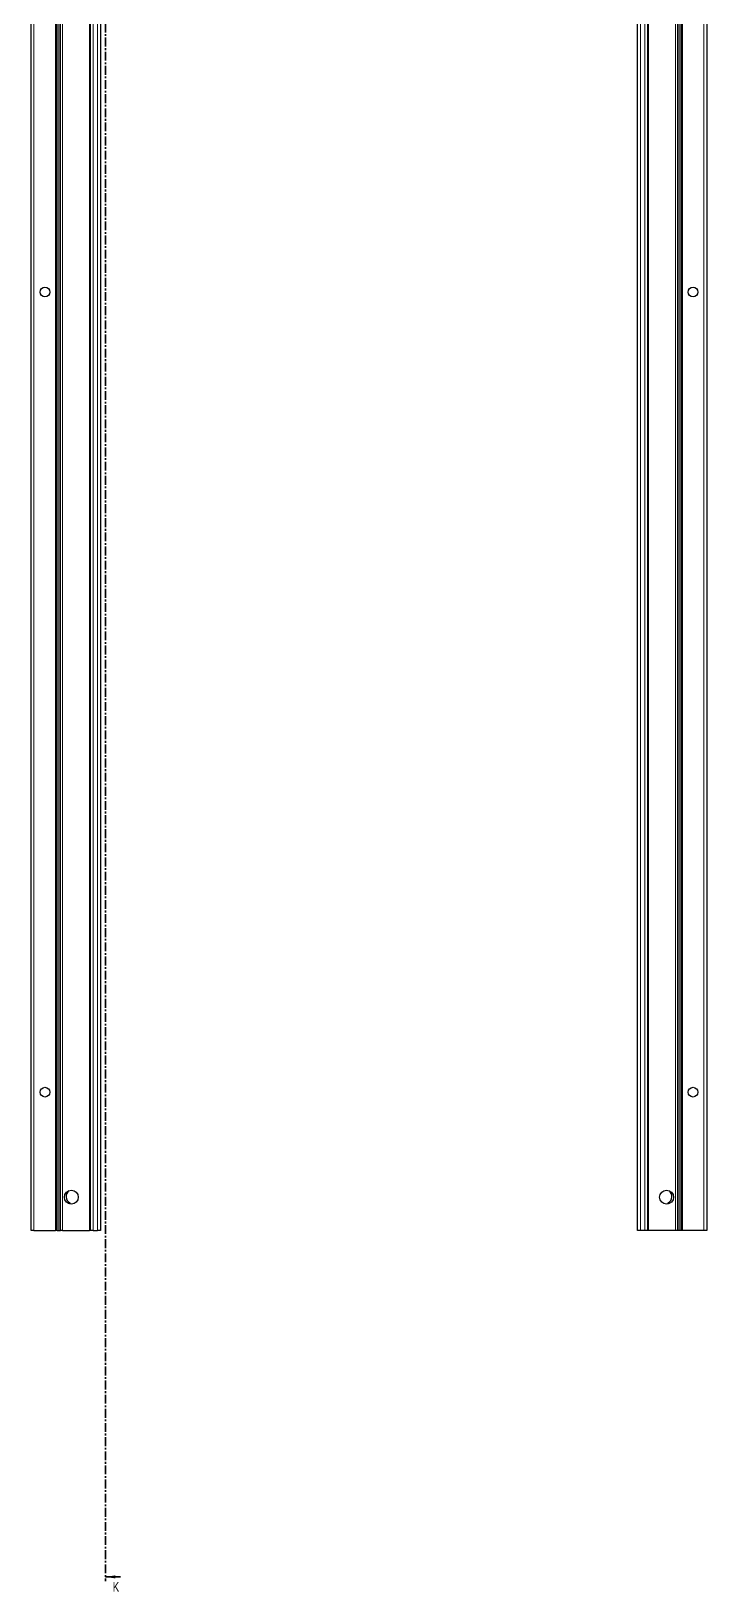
# Model space of a CAD drawing. Header units: millimetres. Extents: x -250 to 5625, y -1747 to 1453.
# Drawn here: x 2126 to 2612, y -1266 to -144 of the extents above; entities that cross this region are included whole.
import ezdxf

# ---------------------------------------------------------------- set-up
doc = ezdxf.new("R2010")
doc.units = ezdxf.units.MM
doc.linetypes.add('CENTER', pattern=[10.16, 6.35, -1.27, 1.27, -1.27])
doc.styles.add('SLDTEXTSTYLE0', font='TXT', dxfattribs={"width": 0.75})

msp = doc.modelspace()

# ---------------------------------------------------------------- linework, layer by layer
at = {"color": 7, "linetype": 'CENTER', "lineweight": 35}
msp.add_line((2179.83, 1344.64), (2179.83, -1258.12), dxfattribs=at)
at = {"color": 7, "linetype": 'Continuous', "lineweight": 25}
for p, q in [((2126.39, -1006.24), (2126.39, 892.76)), ((2146.19, 892.76), (2146.19, -1006.24)), ((2146.22, 892.76), (2146.22, -1006.24)), ((2168.89, -1006.24), (2168.89, 892.76)), ((2176.09, 892.76), (2176.09, -1006.24)), ((2562.09, -1006.24), (2562.09, 892.76)), ((2569.29, 892.76), (2569.29, -1006.24)), ((2591.97, -1006.24), (2591.97, 892.76)), ((2592, -1006.24), (2592, 892.76)), ((2611.79, 892.76), (2611.79, -1006.24)), ((2144.39, -180.99), (2144.39, -132.49)), ((2593.79, -132.49), (2593.79, -180.99)), ((2144.46, -181.1), (2144.39, -180.99)), ((2144.39, -180.99), (2144.39, -182.49)), ((2144.39, -182.49), (2144.46, -182.39)), ((2144.39, -230.99), (2144.39, -182.49)), ((2144.46, -182.39), (2144.46, -181.1)), ((2593.79, -180.99), (2593.73, -181.1)), ((2593.73, -181.1), (2593.73, -182.39)), ((2593.73, -182.39), (2593.79, -182.49)), ((2593.79, -182.49), (2593.79, -180.99)), ((2593.79, -182.49), (2593.79, -230.99)), ((2144.46, -231.1), (2144.39, -230.99)), ((2144.39, -230.99), (2144.39, -232.49)), ((2144.39, -232.49), (2144.46, -232.39)), ((2144.39, -280.99), (2144.39, -232.49)), ((2144.46, -232.39), (2144.46, -231.1)), ((2593.79, -230.99), (2593.73, -231.1)), ((2593.73, -231.1), (2593.73, -232.39)), ((2593.73, -232.39), (2593.79, -232.49)), ((2593.79, -232.49), (2593.79, -230.99)), ((2593.79, -232.49), (2593.79, -280.99)), ((2144.46, -281.1), (2144.39, -280.99)), ((2144.39, -280.99), (2144.39, -282.49)), ((2144.39, -282.49), (2144.46, -282.39)), ((2144.39, -330.99), (2144.39, -282.49)), ((2144.46, -282.39), (2144.46, -281.1)), ((2593.79, -280.99), (2593.73, -281.1)), ((2593.73, -281.1), (2593.73, -282.39)), ((2593.73, -282.39), (2593.79, -282.49)), ((2593.79, -282.49), (2593.79, -280.99)), ((2593.79, -282.49), (2593.79, -330.99)), ((2144.46, -331.1), (2144.39, -330.99)), ((2144.39, -330.99), (2144.39, -332.49)), ((2144.39, -332.49), (2144.46, -332.39)), ((2144.39, -380.99), (2144.39, -332.49)), ((2144.46, -332.39), (2144.46, -331.1)), ((2593.79, -330.99), (2593.73, -331.1)), ((2593.73, -331.1), (2593.73, -332.39)), ((2593.73, -332.39), (2593.79, -332.49)), ((2593.79, -332.49), (2593.79, -330.99)), ((2593.79, -332.49), (2593.79, -380.99)), ((2144.46, -381.1), (2144.39, -380.99)), ((2144.39, -380.99), (2144.39, -382.49)), ((2144.46, -382.39), (2144.46, -381.1)), ((2593.79, -380.99), (2593.73, -381.1)), ((2593.73, -381.1), (2593.73, -382.39)), ((2593.79, -382.49), (2593.79, -380.99)), ((2144.39, -382.49), (2144.46, -382.39)), ((2144.39, -430.99), (2144.39, -382.49)), ((2593.73, -382.39), (2593.79, -382.49)), ((2593.79, -382.49), (2593.79, -430.99)), ((2144.46, -431.1), (2144.39, -430.99)), ((2144.39, -430.99), (2144.39, -432.49)), ((2144.39, -432.49), (2144.46, -432.39)), ((2144.39, -480.99), (2144.39, -432.49)), ((2144.46, -432.39), (2144.46, -431.1)), ((2593.79, -430.99), (2593.73, -431.1)), ((2593.73, -431.1), (2593.73, -432.39)), ((2593.73, -432.39), (2593.79, -432.49)), ((2593.79, -432.49), (2593.79, -430.99)), ((2593.79, -432.49), (2593.79, -480.99)), ((2144.46, -481.1), (2144.39, -480.99)), ((2144.39, -480.99), (2144.39, -482.49)), ((2144.46, -482.39), (2144.46, -481.1)), ((2593.79, -480.99), (2593.73, -481.1)), ((2593.73, -481.1), (2593.73, -482.39)), ((2593.79, -482.49), (2593.79, -480.99)), ((2144.39, -482.49), (2144.46, -482.39)), ((2144.39, -530.99), (2144.39, -482.49)), ((2593.73, -482.39), (2593.79, -482.49)), ((2593.79, -482.49), (2593.79, -530.99)), ((2144.46, -531.1), (2144.39, -530.99)), ((2144.39, -530.99), (2144.39, -532.49)), ((2144.39, -532.49), (2144.46, -532.39)), ((2144.39, -580.99), (2144.39, -532.49)), ((2144.46, -532.39), (2144.46, -531.1)), ((2593.79, -530.99), (2593.73, -531.1)), ((2593.73, -531.1), (2593.73, -532.39)), ((2593.73, -532.39), (2593.79, -532.49)), ((2593.79, -532.49), (2593.79, -530.99)), ((2593.79, -532.49), (2593.79, -580.99)), ((2144.46, -581.1), (2144.39, -580.99)), ((2144.39, -580.99), (2144.39, -582.49)), ((2144.39, -582.49), (2144.46, -582.39)), ((2144.39, -630.99), (2144.39, -582.49)), ((2144.46, -582.39), (2144.46, -581.1)), ((2593.79, -580.99), (2593.73, -581.1)), ((2593.73, -581.1), (2593.73, -582.39)), ((2593.73, -582.39), (2593.79, -582.49)), ((2593.79, -582.49), (2593.79, -580.99)), ((2593.79, -582.49), (2593.79, -630.99)), ((2144.46, -631.1), (2144.39, -630.99)), ((2144.39, -630.99), (2144.39, -632.49)), ((2144.39, -632.49), (2144.46, -632.39)), ((2144.39, -680.99), (2144.39, -632.49)), ((2144.46, -632.39), (2144.46, -631.1)), ((2593.79, -630.99), (2593.73, -631.1)), ((2593.73, -631.1), (2593.73, -632.39)), ((2593.73, -632.39), (2593.79, -632.49)), ((2593.79, -632.49), (2593.79, -630.99)), ((2593.79, -632.49), (2593.79, -680.99)), ((2144.46, -681.1), (2144.39, -680.99)), ((2144.39, -680.99), (2144.39, -682.49)), ((2144.39, -682.49), (2144.46, -682.39)), ((2144.39, -730.99), (2144.39, -682.49)), ((2144.46, -682.39), (2144.46, -681.1)), ((2593.79, -680.99), (2593.73, -681.1)), ((2593.73, -681.1), (2593.73, -682.39)), ((2593.73, -682.39), (2593.79, -682.49)), ((2593.79, -682.49), (2593.79, -680.99)), ((2593.79, -682.49), (2593.79, -730.99)), ((2144.46, -731.1), (2144.39, -730.99)), ((2144.39, -730.99), (2144.39, -732.49)), ((2144.39, -732.49), (2144.46, -732.39)), ((2144.39, -780.99), (2144.39, -732.49)), ((2144.46, -732.39), (2144.46, -731.1)), ((2593.79, -730.99), (2593.73, -731.1)), ((2593.73, -731.1), (2593.73, -732.39)), ((2593.73, -732.39), (2593.79, -732.49)), ((2593.79, -732.49), (2593.79, -730.99)), ((2593.79, -732.49), (2593.79, -780.99)), ((2144.46, -781.1), (2144.39, -780.99)), ((2144.39, -780.99), (2144.39, -782.49)), ((2144.39, -782.49), (2144.46, -782.39)), ((2144.39, -830.99), (2144.39, -782.49)), ((2144.46, -782.39), (2144.46, -781.1)), ((2593.79, -780.99), (2593.73, -781.1)), ((2593.73, -781.1), (2593.73, -782.39)), ((2593.73, -782.39), (2593.79, -782.49)), ((2593.79, -782.49), (2593.79, -780.99)), ((2593.79, -782.49), (2593.79, -830.99)), ((2144.46, -831.1), (2144.39, -830.99)), ((2144.39, -830.99), (2144.39, -832.49)), ((2144.39, -832.49), (2144.46, -832.39)), ((2144.39, -880.99), (2144.39, -832.49)), ((2144.46, -832.39), (2144.46, -831.1)), ((2593.79, -830.99), (2593.73, -831.1)), ((2593.73, -831.1), (2593.73, -832.39)), ((2593.73, -832.39), (2593.79, -832.49)), ((2593.79, -832.49), (2593.79, -830.99)), ((2593.79, -832.49), (2593.79, -880.99)), ((2144.46, -881.1), (2144.39, -880.99)), ((2144.39, -880.99), (2144.39, -882.49)), ((2144.39, -882.49), (2144.46, -882.39)), ((2144.39, -930.99), (2144.39, -882.49)), ((2144.46, -882.39), (2144.46, -881.1)), ((2593.79, -880.99), (2593.73, -881.1)), ((2593.73, -881.1), (2593.73, -882.39)), ((2593.73, -882.39), (2593.79, -882.49)), ((2593.79, -882.49), (2593.79, -880.99)), ((2593.79, -882.49), (2593.79, -930.99)), ((2144.46, -931.1), (2144.39, -930.99)), ((2144.39, -930.99), (2144.39, -932.49)), ((2144.39, -932.49), (2144.46, -932.39)), ((2144.39, -980.99), (2144.39, -932.49)), ((2144.46, -932.39), (2144.46, -931.1)), ((2593.79, -930.99), (2593.73, -931.1)), ((2593.73, -931.1), (2593.73, -932.39)), ((2593.73, -932.39), (2593.79, -932.49)), ((2593.79, -932.49), (2593.79, -930.99)), ((2593.79, -932.49), (2593.79, -980.99)), ((2144.46, -981.1), (2144.39, -980.99)), ((2144.39, -980.99), (2144.39, -982.49)), ((2144.39, -982.49), (2144.46, -982.39)), ((2144.39, -1006.24), (2144.39, -982.49)), ((2144.46, -982.39), (2144.46, -981.1)), ((2154.44, -987.18), (2154.44, -986.77)), ((2583.74, -986.77), (2583.74, -987.18)), ((2593.79, -980.99), (2593.73, -981.1)), ((2593.73, -981.1), (2593.73, -982.39)), ((2593.73, -982.39), (2593.79, -982.49)), ((2593.79, -982.49), (2593.79, -980.99)), ((2593.79, -982.49), (2593.79, -1006.24)), ((2128.39, -1006.24), (2126.39, -1006.24)), ((2128.39, -1006.24), (2143.74, -1006.24)), ((2144.39, -1006.24), (2143.74, -1006.24)), ((2144.98, -1006.24), (2144.39, -1006.24)), ((2144.98, -1006.24), (2146.19, -1006.24)), ((2146.19, -1006.24), (2146.22, -1006.24)), ((2146.22, -1006.24), (2147.43, -1006.24)), ((2148.84, -1006.24), (2147.43, -1006.24)), ((2148.84, -1006.24), (2168.24, -1006.24)), ((2168.89, -1006.24), (2168.24, -1006.24)), ((2170.89, -1006.24), (2168.89, -1006.24)), ((2170.89, -1006.24), (2174.09, -1006.24)), ((2176.09, -1006.24), (2174.09, -1006.24)), ((2564.09, -1006.24), (2562.09, -1006.24)), ((2567.29, -1006.24), (2564.09, -1006.24)), ((2569.29, -1006.24), (2567.29, -1006.24)), ((2569.94, -1006.24), (2569.29, -1006.24)), ((2589.35, -1006.24), (2569.94, -1006.24)), ((2590.76, -1006.24), (2589.35, -1006.24)), ((2591.97, -1006.24), (2590.76, -1006.24)), ((2592, -1006.24), (2591.97, -1006.24)), ((2593.21, -1006.24), (2592, -1006.24)), ((2593.79, -1006.24), (2593.21, -1006.24)), ((2594.44, -1006.24), (2593.79, -1006.24)), ((2609.79, -1006.24), (2594.44, -1006.24)), ((2611.79, -1006.24), (2609.79, -1006.24))]:
    msp.add_line(p, q, dxfattribs=at)
at = {"color": 8, "linetype": 'Continuous', "lineweight": 18}
for p, q in [((2128.39, 892.76), (2128.39, -1006.24)), ((2143.74, -1006.24), (2143.74, 892.76)), ((2144.98, 892.76), (2144.98, -1006.24)), ((2147.43, -1006.24), (2147.43, 892.76)), ((2148.84, 892.76), (2148.84, -1006.24)), ((2168.24, -1006.24), (2168.24, 892.76)), ((2170.89, 892.76), (2170.89, -1006.24)), ((2174.09, -1006.24), (2174.09, 892.76)), ((2564.09, 892.76), (2564.09, -1006.24)), ((2567.29, -1006.24), (2567.29, 892.76)), ((2569.94, 892.76), (2569.94, -1006.24)), ((2589.35, -1006.24), (2589.35, 892.76)), ((2590.76, 892.76), (2590.76, -1006.24)), ((2593.21, -1006.24), (2593.21, 892.76)), ((2594.44, 892.76), (2594.44, -1006.24)), ((2609.79, -1006.24), (2609.79, 892.76))]:
    msp.add_line(p, q, dxfattribs=at)
at = {"color": 7, "linetype": 'Continuous', "lineweight": 35}
msp.add_line((2190.47, -1255.12), (2179.83, -1255.12), dxfattribs=at)
at = {"color": 7, "linetype": 'Continuous', "lineweight": 25}
for centre, radius in [((2136.24, -331.74), 3.5), ((2601.94, -331.74), 3.5), ((2136.24, -906.74), 3.5), ((2601.94, -906.74), 3.5), ((2155.24, -982.24), 5), ((2582.94, -982.24), 5)]:
    msp.add_circle(centre, radius, dxfattribs=at)
for centre, radius, start, end in [((2156.74, -981.74), 5.25, 126.18914, 240.85926), ((2153.94, -986.77), 0.5, 0, 60.85926), ((2584.24, -986.77), 0.5, 119.14074, 180), ((2581.44, -981.74), 5.25, 299.14074, 53.81082)]:
    msp.add_arc(centre, radius, start, end, dxfattribs=at)
at = {"color": 7, "linetype": 'Continuous', "lineweight": 35}
msp.add_solid([(2179.83, -1255.12), (2186.83, -1256.24), (2186.83, -1254)], dxfattribs=at)

# ---------------------------------------------------------------- texts
at = {"color": 7, "linetype": 'Continuous', "insert": (2184.95, -1258.82), "char_height": 7, "attachment_point": 1, "style": 'SLDTEXTSTYLE0'}
msp.add_mtext('K', dxfattribs=at)

doc.saveas('drawing.dxf')
